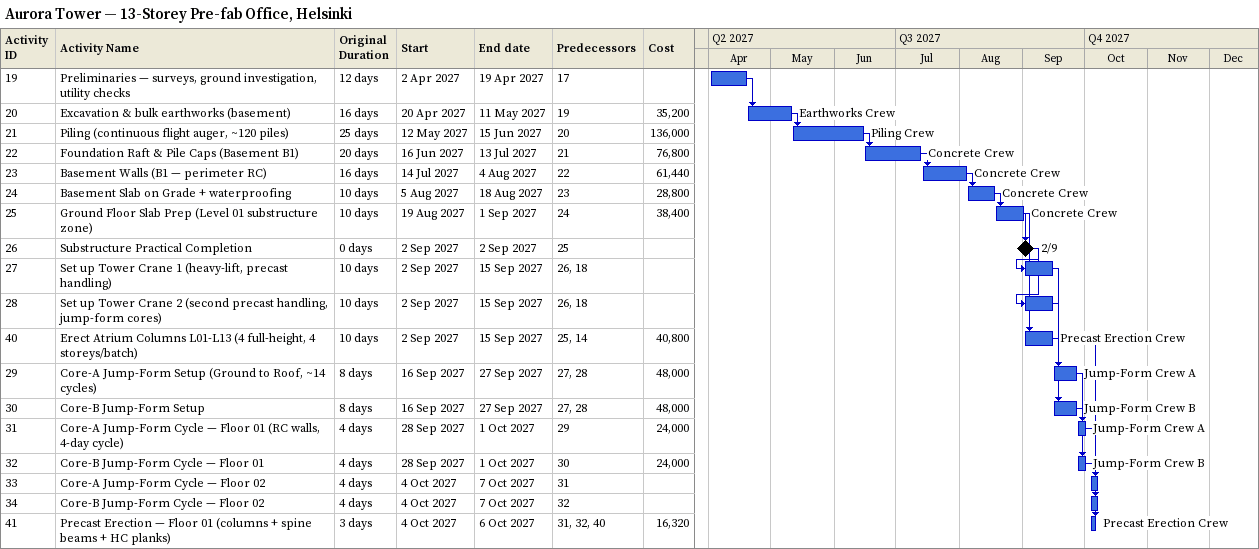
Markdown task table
Aurora Tower — 13-Storey Pre-fab Office, Helsinki

| ID | Task | Original duration | Start | Finish | Predecessors | Resources | Cost |
|---|---|---|---|---|---|---|---|
| 19 | Preliminaries — surveys, ground investigation, utility checks | 12d | 2027-04-02 | 2027-04-19 | 17 |  |  |
| 20 | Excavation & bulk earthworks (basement) | 16d | 2027-04-20 | 2027-05-11 | 19 | Earthworks Crew | 35200 |
| 21 | Piling (continuous flight auger, ~120 piles) | 25d | 2027-05-12 | 2027-06-15 | 20 | Piling Crew | 136000 |
| 22 | Foundation Raft & Pile Caps (Basement B1) | 20d | 2027-06-16 | 2027-07-13 | 21 | Concrete Crew | 76800 |
| 23 | Basement Walls (B1 — perimeter RC) | 16d | 2027-07-14 | 2027-08-04 | 22 | Concrete Crew | 61440 |
| 24 | Basement Slab on Grade + waterproofing | 10d | 2027-08-05 | 2027-08-18 | 23 | Concrete Crew | 28800 |
| 25 | Ground Floor Slab Prep (Level 01 substructure zone) | 10d | 2027-08-19 | 2027-09-01 | 24 | Concrete Crew | 38400 |
| 26 | Substructure Practical Completion | 0d | 2027-09-02 | 2027-09-02 | 25 |  |  |
| 27 | Set up Tower Crane 1 (heavy-lift, precast handling) | 10d | 2027-09-02 | 2027-09-15 | 26, 18 |  |  |
| 28 | Set up Tower Crane 2 (second precast handling, jump-form cores) | 10d | 2027-09-02 | 2027-09-15 | 26, 18 |  |  |
| 40 | Erect Atrium Columns L01-L13 (4 full-height, 4 storeys/batch) | 10d | 2027-09-02 | 2027-09-15 | 25, 14 | Precast Erection Crew | 40800 |
| 29 | Core-A Jump-Form Setup (Ground to Roof, ~14 cycles) | 8d | 2027-09-16 | 2027-09-27 | 27, 28 | Jump-Form Crew A | 48000 |
| 30 | Core-B Jump-Form Setup | 8d | 2027-09-16 | 2027-09-27 | 27, 28 | Jump-Form Crew B | 48000 |
| 31 | Core-A Jump-Form Cycle — Floor 01 (RC walls, 4-day cycle) | 4d | 2027-09-28 | 2027-10-01 | 29 | Jump-Form Crew A | 24000 |
| 32 | Core-B Jump-Form Cycle — Floor 01 | 4d | 2027-09-28 | 2027-10-01 | 30 | Jump-Form Crew B | 24000 |
| 33 | Core-A Jump-Form Cycle — Floor 02 | 4d | 2027-10-04 | 2027-10-07 | 31 |  |  |
| 34 | Core-B Jump-Form Cycle — Floor 02 | 4d | 2027-10-04 | 2027-10-07 | 32 |  |  |
| 41 | Precast Erection — Floor 01 (columns + spine beams + HC planks) | 3d | 2027-10-04 | 2027-10-06 | 31, 32, 40 | Precast Erection Crew | 16320 |
